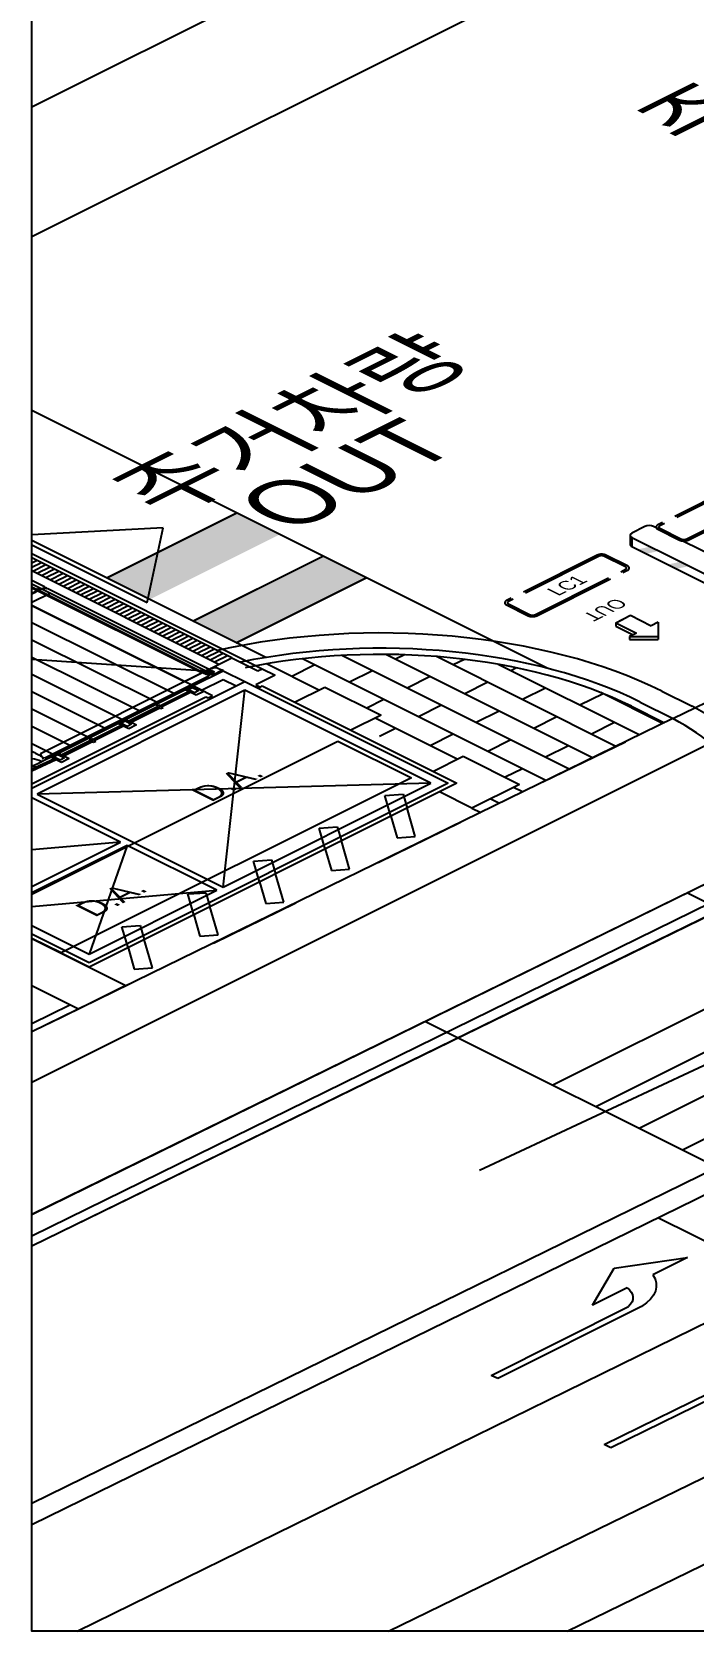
# Model space of a CAD drawing. Header units: millimetres. Extents: x 29838256 to 30236675, y -914750 to -833241.
# Drawn here: x 29951323 to 29962135, y -875275 to -849121 of the extents above; entities that cross this region are included whole.
import ezdxf
from ezdxf.enums import TextEntityAlignment as Align

# ---------------------------------------------------------------- set-up
doc = ezdxf.new("R2010")
doc.units = ezdxf.units.MM
doc.header["$LTSCALE"] = 600
doc.header["$MEASUREMENT"] = 0
for name, pattern in [('CENTER', [2, 1.25, -0.25, 0.25, -0.25]), ('CENTER2', [1.125, 0.75, -0.125, 0.125, -0.125]), ('HIDDEN', [2, 1, -1]), ('HIDDEN2', [4.7625, 3.175, -1.5875])]:
    doc.linetypes.add(name, pattern=pattern)
for name, color, linetype in [('e-plan', 9, 'CONTINUOUS'), ('e-text-box', 7, 'CONTINUOUS'), ('Parking-E', 7, 'CONTINUOUS'), ('Parking-S', 3, 'CONTINUOUS')]:
    doc.layers.add(name, color=color, linetype=linetype)
doc.styles.add('돋움', font='Dotum.TTF')

msp = doc.modelspace()

# ---------------------------------------------------------------- hatches: boundary and pattern name
at = {"layer": 'e-plan', "extrusion": (0, -0.866025, 0.5)}
msp.add_hatch(color=253, dxfattribs=at).paths.add_polyline_path([(29957497.1, -428322.1), (29955762.1, -430057, -0.0647681), (29957305, -429928.6), (29958204.3, -429029.3)])
at = {"layer": 'Parking-E', "ltscale": 2}
for points in [[(29961439.3, -857539), (29961228.9, -857583.9), (29961370.4, -857654.6), (29961580.8, -857609.8)], [(29961933.1, -857786), (29961722.7, -857830.8), (29961864.2, -857901.5), (29962074.6, -857856.7)]]:
    msp.add_hatch(color=3, dxfattribs=at).paths.add_polyline_path(points)

# ---------------------------------------------------------------- linework, layer by layer
at = {"layer": 'e-plan', "extrusion": (0, -0.866025, 0.5)}
for p, q in [((29959187.8, -846417, 21771.4), (29951323.3, -850349.2, 14960.6)), ((29961547.5, -847358.8, 20140.2), (29951323.3, -852470.9, 11285.7)), ((29951323.3, -866297.1, -12662), (29979851.8, -852032.8, 12044.4)), ((29951323.3, -868973.1, -17296.9), (29979851.8, -855034.3, 6845.7)), ((29959750.9, -859528, -937.5), (29951323.3, -855314.2, 6361)), ((29952542.2, -858049.6, 1623.1), (29954663.9, -856988.8, 3460.5)), ((29952546.5, -858047.5, 1626.8), (29954668.2, -856986.6, 3464.2)), ((29953470.9, -857231.7, 3039.8), (29951323.3, -857348.4, 2837.7)), ((29953205.6, -858452.1, 926), (29953470.9, -857231.7, 3039.8)), ((29955147.2, -859352.2, -633), (29951323.3, -857440.2, 2678.7)), ((29951323.3, -857510.9, 2556.2), (29953205.6, -858452.1, 926)), ((29951323.3, -857652.3, 2311.2), (29955088.2, -859534.8, -949.3)), ((29954593.2, -859358, -643.1), (29951323.3, -857723.1, 2188.7)), ((29951339.9, -857731.4, 2174.3), (29951323.3, -857739.7, 2159.8)), ((29951410.7, -857766.8, 2113), (29951323.3, -857810.5, 2037.3)), ((29951481.4, -857802.1, 2051.8), (29951323.3, -857881.2, 1914.8)), ((29951552.1, -857837.5, 1990.5), (29951339.9, -857943.6, 1806.8)), ((29953956.6, -858756.9, 398.1), (29956078.3, -857696, 2235.5)), ((29953961, -858754.7, 401.8), (29956082.6, -857693.9, 2239.3)), ((29954381, -859464.1, -826.9), (29951323.3, -857935.2, 1821.2)), ((29951529.8, -858196.9, 1368), (29951323.3, -858093.6, 1546.8)), ((29951622.8, -857872.8, 1929.3), (29951410.7, -857978.9, 1745.5)), ((29951693.6, -857908.2, 1868), (29951481.4, -858014.3, 1684.3)), ((29951764.3, -857943.6, 1806.8), (29951552.1, -858049.6, 1623)), ((29951835, -857978.9, 1745.5), (29951622.8, -858085, 1561.8)), ((29951905.7, -858014.3, 1684.3), (29951693.6, -858120.4, 1500.5)), ((29951976.4, -858049.6, 1623), (29951764.3, -858155.7, 1439.3)), ((29952047.2, -858085, 1561.8), (29951835, -858191.1, 1378)), ((29954663.9, -859110.5, -214.4), (29956785.5, -858049.6, 1623.1)), ((29954668.2, -859108.3, -210.6), (29956789.9, -858047.5, 1626.8)), ((29951323.3, -858147.4, 1453.7), (29954168.8, -859570.2, -1010.6)), ((29951323.3, -858164, 1424.9), (29951339.9, -858155.7, 1439.3)), ((29951323.3, -858196.9, 1368), (29951394.7, -858232.6, 1306.1)), ((29954098.1, -859605.5, -1071.8), (29951323.3, -858218.1, 1331.2)), ((29951323.3, -858446.9, 934.9), (29951622.8, -858297.2, 1194.3)), ((29951394.7, -858232.6, 1306.1), (29951408.9, -858225.5, 1318.4)), ((29951407.2, -858232.6, 1306.1), (29951411.6, -858230.4, 1309.9)), ((29951443.4, -858250.7, 1274.7), (29951407.2, -858232.6, 1306.1)), ((29951408.9, -858225.5, 1318.4), (29951430.1, -858236.2, 1300)), ((29951411.6, -858230.4, 1309.9), (29951433.6, -858241.5, 1290.8)), ((29951430.1, -858236.2, 1300), (29951525.6, -858213.2, 1339.8)), ((29951433.6, -858241.5, 1290.8), (29951437.2, -858239.7, 1293.9)), ((29951437.2, -858239.7, 1293.9), (29951532.6, -858216.7, 1333.7)), ((29951437.2, -858253.8, 1269.4), (29951443.4, -858250.7, 1274.7)), ((29954119.3, -859594.9, -1053.5), (29951437.2, -858253.8, 1269.4)), ((29951523.6, -858200, 1362.6), (29951529.8, -858196.9, 1368)), ((29951559.9, -858218.1, 1331.2), (29951523.6, -858200, 1362.6)), ((29951525.6, -858213.2, 1339.8), (29951533.3, -858209.3, 1346.5)), ((29951532.6, -858216.7, 1333.7), (29951536.9, -858214.6, 1337.3)), ((29951533.3, -858209.3, 1346.5), (29951555.4, -858220.3, 1327.4)), ((29951536.9, -858214.6, 1337.3), (29951558.1, -858225.2, 1319)), ((29951555.4, -858220.3, 1327.4), (29951559.9, -858218.1, 1331.2)), ((29951558.1, -858225.2, 1319), (29951572.2, -858218.1, 1331.2)), ((29951572.2, -858218.1, 1331.2), (29954212, -859538, -954.8)), ((29952117.9, -858120.4, 1500.5), (29951905.7, -858226.5, 1316.8)), ((29952188.6, -858155.7, 1439.3), (29951976.4, -858261.8, 1255.5)), ((29952259.3, -858191.1, 1378), (29952047.2, -858297.2, 1194.3)), ((29952330.1, -858226.5, 1316.8), (29952117.9, -858332.5, 1133.1)), ((29952400.8, -858261.8, 1255.5), (29952188.6, -858367.9, 1071.8)), ((29952471.5, -858297.2, 1194.3), (29952259.3, -858403.3, 1010.6)), ((29952542.2, -858332.5, 1133.1), (29952330.1, -858438.6, 949.3)), ((29952612.9, -858367.9, 1071.8), (29952400.8, -858474, 888.1)), ((29951323.3, -858501, 841.3), (29953815.2, -859747, -1316.8)), ((29953815.2, -859747, -1316.8), (29951323.3, -858501, 841.3)), ((29952683.7, -858403.3, 1010.6), (29952471.5, -858509.3, 826.8)), ((29952754.4, -858438.6, 949.3), (29952542.2, -858544.7, 765.6)), ((29952825.1, -858474, 888.1), (29952612.9, -858580.1, 704.3)), ((29952895.8, -858509.3, 826.8), (29952683.7, -858615.4, 643.1)), ((29952966.6, -858544.7, 765.6), (29952754.4, -858650.8, 581.8)), ((29953037.3, -858580.1, 704.3), (29952825.1, -858686.1, 520.6)), ((29953108, -858615.4, 643.1), (29952895.8, -858721.5, 459.3)), ((29953673.8, -859959.1, -1684.3), (29951323.3, -858783.9, 351.3)), ((29953178.7, -858650.8, 581.8), (29952966.6, -858756.9, 398.1)), ((29953249.4, -858686.1, 520.6), (29953037.3, -858792.2, 336.8)), ((29953320.2, -858721.5, 459.3), (29953108, -858827.6, 275.6)), ((29953390.9, -858756.9, 398.1), (29953178.7, -858863, 214.3)), ((29953461.6, -858792.2, 336.8), (29953249.4, -858898.3, 153.1)), ((29953532.3, -858827.6, 275.6), (29953320.2, -858933.7, 91.8)), ((29953603.1, -858863, 214.3), (29953390.9, -858969, 30.6)), ((29953673.8, -858898.3, 153.1), (29953461.6, -859004.4, -30.6)), ((29953390.9, -860100.6, -1929.3), (29951323.3, -859066.8, -138.7)), ((29953744.5, -858933.7, 91.8), (29953532.3, -859039.8, -91.9)), ((29953815.2, -858969, 30.6), (29953603.1, -859075.1, -153.1)), ((29953886, -859004.4, -30.6), (29953673.8, -859110.5, -214.4)), ((29953956.7, -859039.8, -91.9), (29953744.5, -859145.8, -275.6)), ((29954027.4, -859075.1, -153.1), (29953815.2, -859181.2, -336.9)), ((29954098.1, -859110.5, -214.4), (29953886, -859216.6, -398.1)), ((29954168.8, -859145.8, -275.6), (29953956.7, -859251.9, -459.4)), ((29953108, -860242, -2174.3), (29951323.3, -859349.7, -628.7)), ((29951323.3, -859379, -679.6), (29954168.8, -859570.2, -1010.6)), ((29953815.2, -859747, -1316.8), (29954593.1, -859358, -643.1)), ((29954239.6, -859181.2, -336.9), (29954027.4, -859287.3, -520.6)), ((29954310.3, -859216.6, -398.1), (29954098.1, -859322.6, -581.9)), ((29954381, -859251.9, -459.4), (29954168.8, -859358, -643.1)), ((29954451.7, -859287.3, -520.6), (29954239.6, -859393.4, -704.4)), ((29954522.5, -859322.6, -581.9), (29954310.3, -859428.7, -765.6)), ((29954593.1, -859358, -643.1), (29955017.5, -859570.2, -1010.6)), ((29959729.3, -861364.6, -4118.6), (29955745.8, -859372.8, -668.7)), ((29960110.8, -861178.1, -3795.6), (29956391.8, -859318.6, -574.8)), ((29960492.3, -860991.6, -3472.6), (29957112, -859301.5, -545.2)), ((29957414.1, -859307.6, -555.8), (29957269.2, -859380.1, -681.3)), ((29960873.8, -860805.1, -3149.6), (29957937.8, -859337.1, -606.9)), ((29958395, -859382.9, -686.3), (29958212.2, -859474.3, -844.6)), ((29952825.1, -860383.5, -2419.3), (29951323.3, -859632.6, -1118.7)), ((29954104.5, -859605.2, -1071.2), (29951464.7, -860925, -3357.3)), ((29951536.2, -860992.6, -3474.3), (29954218.3, -859651.5, -1151.4)), ((29953956.6, -859817.7, -1439.3), (29954451.7, -859570.2, -1010.6)), ((29954118.6, -859612.2, -1083.5), (29954104.5, -859605.2, -1071.2)), ((29954129.2, -859606.9, -1074.3), (29954118.6, -859612.2, -1083.5)), ((29954208.4, -859550.4, -976.3), (29954119.3, -859594.9, -1053.5)), ((29954183, -859633.8, -1120.8), (29954129.2, -859606.9, -1074.3)), ((29954214.8, -859628.5, -1111.6), (29954133.5, -859587.8, -1041.2)), ((29954214.1, -859557.4, -988.5), (29954143.4, -859592.8, -1049.8)), ((29954143.4, -859592.8, -1049.8), (29954204.2, -859623.2, -1102.5)), ((29954175.9, -859587.8, -1041.2), (29954154.7, -859577.2, -1022.8)), ((29954190, -859580.8, -1029), (29954175.9, -859587.8, -1041.2)), ((29954204.2, -859623.2, -1102.5), (29954183, -859633.8, -1120.8)), ((29954190, -859580.8, -1029), (29954236.7, -859557.4, -988.5)), ((29954212, -859538, -954.8), (29954197.8, -859545.1, -967.1)), ((29954197.8, -859545.1, -967.1), (29954208.4, -859550.4, -976.3)), ((29954204.2, -859644.4, -1139.2), (29954285.5, -859603.8, -1068.8)), ((29954218.3, -859651.5, -1151.4), (29954204.2, -859644.4, -1139.2)), ((29954285.5, -859593.1, -1050.4), (29954214.1, -859557.4, -988.5)), ((29954236, -859628.5, -1111.6), (29954214.8, -859628.5, -1111.6)), ((29954250.9, -859529.1, -939.5), (29954215.5, -859546.8, -970.2)), ((29954215.5, -859546.8, -970.2), (29954215.5, -859546.8, -970.2)), ((29954215.5, -859546.8, -970.2), (29954250.9, -859564.5, -1000.8)), ((29954250.9, -859564.5, -1000.8), (29954215.5, -859582.2, -1031.4)), ((29954215.5, -859582.2, -1031.4), (29954215.5, -859603.4, -1068.2)), ((29954215.5, -859603.4, -1068.2), (29954286.2, -859638.8, -1129.4)), ((29954267.8, -859612.6, -1084.1), (29954236, -859628.5, -1111.6)), ((29954307.4, -859592.8, -1049.8), (29954236.7, -859557.4, -988.5)), ((29954265, -859536.2, -951.8), (29954250.9, -859529.1, -939.5)), ((29954260.8, -859616.1, -1090.2), (29954307.4, -859592.8, -1049.8)), ((29954300.4, -859518.5, -921.2), (29954265, -859536.2, -951.8)), ((29954441.8, -859561, -994.7), (29954279.1, -859642.3, -1135.5)), ((29954279.1, -859642.3, -1135.5), (29954289.7, -859647.6, -1144.7)), ((29954285.5, -859603.8, -1068.8), (29954285.5, -859593.1, -1050.4)), ((29954289.7, -859647.6, -1144.7), (29954452.4, -859566.3, -1003.8)), ((29954342.8, -859518.5, -921.2), (29954300.4, -859518.5, -921.2)), ((29954434.7, -859564.5, -1000.8), (29954342.8, -859518.5, -921.2)), ((29954452.4, -859566.3, -1003.8), (29954441.8, -859561, -994.7)), ((29954451.7, -859570.2, -1010.6), (29954805.3, -859747, -1316.8)), ((29955300.4, -859640.9, -1133.1), (29954982.1, -859800, -1408.7)), ((29955017.5, -859570.2, -1010.6), (29955088.2, -859534.8, -949.3)), ((29955088.2, -859534.8, -949.3), (29955300.4, -859640.9, -1133.1)), ((29956015.1, -859884.7, -1555.3), (29955157.5, -859455.9, -812.7)), ((29955949, -859474.4, -844.7), (29955571.7, -859663, -1171.4)), ((29956892, -859568.7, -1008), (29956514.8, -859757.3, -1334.7)), ((29957835, -859662.9, -1171.3), (29957457.8, -859851.6, -1498)), ((29961255.3, -860618.6, -2826.6), (29958947.3, -859464.6, -827.8)), ((29959248.2, -859522.1, -927.4), (29959155.2, -859568.6, -1007.9)), ((29951323.3, -861488, -4332.4), (29954805.3, -859747, -1316.8)), ((29952542.2, -860524.9, -2664.3), (29951323.3, -859915.5, -1608.6)), ((29954805.3, -859888.4, -1561.8), (29951410.6, -861585.8, -4501.7)), ((29951693.5, -860949.2, -3399.2), (29953956.6, -859817.7, -1439.3)), ((29953413.8, -860142.1, -2001.3), (29953882.4, -859907.9, -1595.5)), ((29953429.8, -860150.1, -2015), (29953898.3, -859915.8, -1609.3)), ((29953901.8, -859917.6, -1612.3), (29953433.3, -860151.9, -2018.1)), ((29953917.7, -859925.5, -1626.1), (29953449.2, -860159.8, -2031.9)), ((29954274.9, -859976.8, -1714.9), (29953815.2, -859747, -1316.8)), ((29953829.3, -859881.3, -1549.6), (29953956.6, -859817.7, -1439.3)), ((29954006.1, -859969.7, -1702.7), (29953829.3, -859881.3, -1549.6)), ((29953831, -859881.3, -1549.6), (29953956.6, -859818.5, -1440.8)), ((29954006.1, -859968.9, -1701.2), (29953831, -859881.3, -1549.6)), ((29953875.3, -859876, -1540.4), (29953946, -859840.7, -1479.1)), ((29953981.4, -859929.1, -1632.2), (29953875.3, -859876, -1540.4)), ((29953882.4, -859907.9, -1595.5), (29953917.7, -859925.5, -1626.1)), ((29953898.3, -859915.8, -1609.3), (29953901.8, -859917.6, -1612.3)), ((29953946, -859840.7, -1479.1), (29954052.1, -859893.7, -1571)), ((29953956.6, -859817.7, -1439.3), (29954133.4, -859906.1, -1592.4)), ((29953956.6, -859818.5, -1440.8), (29954131.8, -859906.1, -1592.4)), ((29954052.1, -859893.7, -1571), (29953981.4, -859929.1, -1632.2)), ((29954131.8, -859906.1, -1592.4), (29954006.1, -859968.9, -1701.2)), ((29954133.4, -859906.1, -1592.4), (29954006.1, -859969.7, -1702.7)), ((29954098.1, -859888.4, -1561.8), (29954451.7, -859711.6, -1255.6)), ((29954451.7, -859711.6, -1255.6), (29954663.9, -859817.7, -1439.3)), ((29954451.7, -863106.3, -7135.3), (29954805.3, -859888.4, -1561.8)), ((29954805.3, -859747, -1316.8), (29958129.3, -861408.9, -4195.4)), ((29957846.4, -861408.9, -4195.4), (29954805.3, -859888.4, -1561.8)), ((29954982.1, -859800, -1408.7), (29955052.8, -859835.4, -1469.9)), ((29955052.8, -859835.4, -1469.9), (29955088.2, -859817.7, -1439.3)), ((29955088.2, -859817.7, -1439.3), (29958270.7, -861408.9, -4195.4)), ((29955618.6, -860082.9, -1898.7), (29956113.7, -859835.4, -1469.9)), ((29956113.7, -859835.4, -1469.9), (29957033.1, -860295.1, -2266.2)), ((29958778, -859757.2, -1334.6), (29958400.8, -859945.8, -1661.3)), ((29959721, -859851.5, -1497.9), (29959343.8, -860040.1, -1824.5)), ((29960664, -859945.8, -1661.1), (29960286.8, -860134.4, -1987.8)), ((29961636.8, -860432.1, -2503.6), (29960626.4, -859926.9, -1628.5)), ((29961624.1, -859903.1, -1587.3), (29962119.3, -860150.7, -2016.1)), ((29951323.3, -861417.3, -4209.9), (29954168.8, -859994.5, -1745.6)), ((29952259.3, -860666.4, -2909.2), (29951323.3, -860198.3, -2098.6)), ((29953378.5, -860159.8, -2031.9), (29952910, -860394.1, -2437.6)), ((29953394.4, -860167.8, -2045.7), (29952925.9, -860402, -2451.4)), ((29952929.4, -860403.8, -2454.5), (29953397.9, -860169.5, -2048.7)), ((29952945.3, -860411.8, -2468.3), (29953413.8, -860177.5, -2062.5)), ((29953396.2, -860133.3, -1985.9), (29953360.8, -860151, -2016.6)), ((29953360.8, -860151, -2016.6), (29953431.5, -860186.3, -2077.8)), ((29953413.8, -860177.5, -2062.5), (29953378.5, -860159.8, -2031.9)), ((29953397.9, -860169.5, -2048.7), (29953394.4, -860167.8, -2045.7)), ((29953466.9, -860168.6, -2047.2), (29953396.2, -860133.3, -1985.9)), ((29953449.2, -860159.8, -2031.9), (29953413.8, -860142.1, -2001.3)), ((29953433.3, -860151.9, -2018.1), (29953429.8, -860150.1, -2015)), ((29953431.5, -860186.3, -2077.8), (29953466.9, -860168.6, -2047.2)), ((29954168.8, -859994.5, -1745.6), (29954204.2, -860012.2, -1776.2)), ((29954204.2, -860012.2, -1776.2), (29954274.9, -859976.8, -1714.9)), ((29957080.5, -860040.2, -1824.7), (29956801.9, -860179.5, -2066)), ((29958023.5, -860134.4, -1988), (29957646.3, -860323.1, -2314.7)), ((29961129.1, -860150.7, -2016.1), (29961668.6, -860420.5, -2483.3)), ((29961270.5, -860079.9, -1893.6), (29961810.1, -860349.7, -2360.8)), ((29952314.1, -860692, -2953.7), (29952782.7, -860457.7, -2547.9)), ((29952330, -860700, -2967.4), (29952798.6, -860465.7, -2561.7)), ((29952802.1, -860467.5, -2564.7), (29952333.6, -860701.7, -2970.5)), ((29952729.6, -860431.2, -2502), (29952856.9, -860367.6, -2391.7)), ((29952906.4, -860519.6, -2655.1), (29952729.6, -860431.2, -2502)), ((29952731.3, -860431.2, -2502), (29952856.9, -860368.4, -2393.2)), ((29952906.4, -860518.8, -2653.6), (29952731.3, -860431.2, -2502)), ((29952775.6, -860425.9, -2492.8), (29952846.3, -860390.5, -2431.5)), ((29952881.7, -860478.9, -2584.6), (29952775.6, -860425.9, -2492.8)), ((29952782.7, -860457.7, -2547.9), (29952818, -860475.4, -2578.5)), ((29952798.6, -860465.7, -2561.7), (29952802.1, -860467.5, -2564.7)), ((29952846.3, -860390.5, -2431.5), (29952952.4, -860443.6, -2523.4)), ((29952856.9, -860367.6, -2391.7), (29953033.7, -860456, -2544.8)), ((29952856.9, -860368.4, -2393.2), (29953032, -860456, -2544.8)), ((29952952.4, -860443.6, -2523.4), (29952881.7, -860478.9, -2584.6)), ((29953032, -860456, -2544.8), (29952906.4, -860518.8, -2653.6)), ((29953033.7, -860456, -2544.8), (29952906.4, -860519.6, -2655.1)), ((29952910, -860394.1, -2437.6), (29952945.3, -860411.8, -2468.3)), ((29952925.9, -860402, -2451.4), (29952929.4, -860403.8, -2454.5)), ((29957033.1, -860295.1, -2266.2), (29956538, -860542.6, -2694.9)), ((29958278.2, -861016.2, -3515.3), (29956934.5, -860344.4, -2351.6)), ((29958966.6, -860228.7, -2151.2), (29958589.3, -860417.3, -2477.9)), ((29959909.6, -860323, -2314.5), (29959532.3, -860511.6, -2641.2)), ((29960852.6, -860417.3, -2477.8), (29960475.4, -860605.9, -2804.5)), ((29961257.4, -860214.8, -2127.2), (29961229.8, -860228.7, -2151.1)), ((29951976.4, -860807.8, -3154.2), (29951323.3, -860481.2, -2588.6)), ((29951323.3, -863220.7, -7333.5), (29956325.8, -860719.4, -3001.1)), ((29952278.8, -860709.7, -2984.3), (29951810.2, -860943.9, -3390)), ((29952294.7, -860717.6, -2998.1), (29951826.1, -860951.9, -3403.8)), ((29951829.7, -860953.7, -3406.9), (29952298.2, -860719.4, -3001.1)), ((29951845.6, -860961.6, -3420.7), (29952314.1, -860727.4, -3014.9)), ((29952296.4, -860683.2, -2938.3), (29952261.1, -860700.8, -2969)), ((29952261.1, -860700.8, -2969), (29952331.8, -860736.2, -3030.2)), ((29952314.1, -860727.4, -3014.9), (29952278.8, -860709.7, -2984.3)), ((29952298.2, -860719.4, -3001.1), (29952294.7, -860717.6, -2998.1)), ((29952367.2, -860718.5, -2999.6), (29952296.4, -860683.2, -2938.3)), ((29952349.5, -860709.7, -2984.3), (29952314.1, -860692, -2953.7)), ((29952333.6, -860701.7, -2970.5), (29952330, -860700, -2967.4)), ((29952331.8, -860736.2, -3030.2), (29952367.2, -860718.5, -2999.6)), ((29952818, -860475.4, -2578.5), (29952349.5, -860709.7, -2984.3)), ((29956325.8, -860719.4, -3001.1), (29957528.1, -861320.5, -4042.3)), ((29957269.1, -860511.7, -2641.3), (29957004.7, -860643.9, -2870.3)), ((29958212.1, -860606, -2804.6), (29957834.9, -860794.6, -3131.3)), ((29959155.1, -860700.2, -2967.9), (29958777.9, -860888.8, -3294.6)), ((29951693.5, -860949.2, -3399.2), (29951323.3, -860764.1, -3078.6)), ((29951478.9, -860932.1, -3369.5), (29951457.7, -860942.7, -3387.9)), ((29951457.7, -860942.7, -3387.9), (29951461.9, -860944.8, -3391.6)), ((29951461.9, -860944.8, -3391.6), (29951507.9, -860992.6, -3474.3)), ((29951464.7, -860925, -3357.3), (29951478.9, -860932.1, -3369.5)), ((29951511.4, -860994.3, -3477.3), (29951489.4, -861005.4, -3496.4)), ((29951493.7, -861007.6, -3500.2), (29951529.9, -860989.5, -3468.9)), ((29951507.9, -860992.6, -3474.3), (29951511.4, -860994.3, -3477.3)), ((29951529.9, -860989.5, -3468.9), (29951536.2, -860992.6, -3474.3)), ((29951629.9, -860981.1, -3454.4), (29951757.2, -860917.4, -3344.1)), ((29951806.7, -861069.5, -3607.5), (29951629.9, -860981.1, -3454.4)), ((29951631.6, -860981.1, -3454.4), (29951757.2, -860918.3, -3345.6)), ((29951806.7, -861068.6, -3606), (29951631.6, -860981.1, -3454.4)), ((29951675.8, -860975.8, -3445.2), (29951746.6, -860940.4, -3383.9)), ((29951781.9, -861028.8, -3537), (29951675.8, -860975.8, -3445.2)), ((29951746.6, -860940.4, -3383.9), (29951852.7, -860993.4, -3475.8)), ((29951757.2, -860917.4, -3344.1), (29951934, -861005.8, -3497.2)), ((29951757.2, -860918.3, -3345.6), (29951932.3, -861005.8, -3497.2)), ((29951852.7, -860993.4, -3475.8), (29951781.9, -861028.8, -3537)), ((29951810.2, -860943.9, -3390), (29951845.6, -860961.6, -3420.7)), ((29951826.1, -860951.9, -3403.8), (29951829.7, -860953.7, -3406.9)), ((29957881.7, -861214.5, -3858.6), (29958376.8, -860966.9, -3429.9)), ((29958376.8, -860966.9, -3429.9), (29959296.2, -861426.6, -4226.1)), ((29960098.1, -860794.5, -3131.2), (29959720.9, -860983.1, -3457.9)), ((29951323.3, -861175.1, -3790.4), (29951682.7, -861007.5, -3500.1)), ((29951323.3, -861190.5, -3817), (29951698.7, -861015.5, -3513.9)), ((29951702.2, -861017.2, -3517), (29951323.3, -861193.9, -3822.9)), ((29951718.1, -861025.2, -3530.8), (29951323.3, -861209.3, -3849.6)), ((29951410.6, -861161.4, -3766.7), (29951333.6, -861122.9, -3700)), ((29951489.4, -861005.4, -3496.4), (29951493.7, -861007.6, -3500.2)), ((29951682.7, -861007.5, -3500.1), (29951718.1, -861025.2, -3530.8)), ((29951698.7, -861015.5, -3513.9), (29951702.2, -861017.2, -3517)), ((29951932.3, -861005.8, -3497.2), (29951806.7, -861068.6, -3606)), ((29951934, -861005.8, -3497.2), (29951806.7, -861069.5, -3607.5)), ((29959343.7, -861171.7, -3784.6), (29959065, -861311, -4025.9)), ((29957846.4, -861408.9, -4195.4), (29951410.6, -861585.8, -4501.7)), ((29957528.1, -861320.5, -4042.3), (29951799.6, -864184.8, -9003.4)), ((29958270.7, -861408.9, -4195.4), (29952259.3, -864414.6, -9401.5)), ((29958129.3, -861408.9, -4195.4), (29952259.3, -864343.9, -9279)), ((29954451.7, -863106.3, -7135.3), (29957846.4, -861408.9, -4195.4)), ((29959296.2, -861426.6, -4226.1), (29958518.2, -861815.6, -4899.8)), ((29959347.9, -861551.1, -4441.6), (29959197.6, -861475.9, -4311.5)), ((29952772, -862372.5, -5864.4), (29951323.3, -861648.2, -4609.8)), ((29951410.6, -861585.8, -4501.7), (29954451.7, -863106.3, -7135.3)), ((29957095.6, -861607.5, -4539.4), (29957392.5, -861586.1, -4502.2)), ((29957193.9, -861947.3, -5128), (29957095.6, -861607.5, -4539.4)), ((29957392.5, -861586.1, -4502.2), (29957458.8, -861814.9, -4898.6)), ((29958518.2, -861815.6, -4899.8), (29957987.8, -861550.4, -4440.4)), ((29958968.7, -861738.7, -4766.7), (29958818.5, -861663.6, -4636.5)), ((29957193.9, -861947.3, -5128), (29957296, -862299.7, -5738.4)), ((29957592.9, -862278.3, -5701.1), (29957458.8, -861814.9, -4898.6)), ((29958518.2, -861815.6, -4899.8), (29958663.2, -861888.1, -5025.4)), ((29956020.6, -862145, -5470.4), (29956317.5, -862123.5, -5433.2)), ((29956119, -862484.8, -6058.9), (29956020.6, -862145, -5470.4)), ((29956317.5, -862123.5, -5433.2), (29956383.8, -862352.4, -5829.6)), ((29957296, -862299.7, -5738.4), (29957592.9, -862278.3, -5701.1)), ((29952772, -862372.5, -5864.4), (29951323.3, -862498.7, -6082.9)), ((29951323.3, -863096.9, -7119.1), (29952772, -862372.5, -5864.4)), ((29952878.1, -862425.6, -5956.3), (29951323.3, -863203, -7302.9)), ((29952878.1, -862425.6, -5956.3), (29952259.3, -864202.5, -9034)), ((29954345.6, -863159.3, -7227.2), (29952878.1, -862425.6, -5956.3)), ((29956119, -862484.8, -6058.9), (29956221, -862837.2, -6669.3)), ((29956517.9, -862815.7, -6632.1), (29956383.8, -862352.4, -5829.6)), ((29951323.3, -868813, -17019.6), (29963823.1, -862674.5, -6387.5)), ((29954945.6, -862682.5, -6401.4), (29955242.6, -862661, -6364.1)), ((29955044, -863022.3, -6989.9), (29954945.6, -862682.5, -6401.4)), ((29955242.6, -862661, -6364.1), (29955308.8, -862889.9, -6760.5)), ((29956221, -862837.2, -6669.3), (29956517.9, -862815.7, -6632.1)), ((29955044, -863022.3, -6989.9), (29955146, -863374.7, -7600.3)), ((29955443, -863353.2, -7563.1), (29955308.8, -862889.9, -6760.5)), ((29951323.3, -863422.5, -7683), (29954345.6, -863159.3, -7227.2)), ((29952259.3, -864202.5, -9034), (29954345.6, -863159.3, -7227.2)), ((29953870.6, -863220, -7332.3), (29954167.6, -863198.5, -7295.1)), ((29953969, -863559.8, -7920.8), (29953870.6, -863220, -7332.3)), ((29954167.6, -863198.5, -7295.1), (29954233.8, -863427.4, -7691.5)), ((29953969, -863559.8, -7920.8), (29954071, -863912.2, -8531.2)), ((29954368, -863890.7, -8494), (29954233.8, -863427.4, -7691.5)), ((29955146, -863374.7, -7600.3), (29955443, -863353.2, -7563.1)), ((29951323.3, -863734.5, -8223.4), (29952259.3, -864202.5, -9034)), ((29952795.6, -863757.5, -8263.3), (29953092.6, -863736, -8226)), ((29952894, -864097.3, -8851.8), (29952795.6, -863757.5, -8263.3)), ((29953092.6, -863736, -8226), (29953158.9, -863964.9, -8622.4)), ((29952259.3, -864343.9, -9279), (29951323.3, -863875.9, -8468.4)), ((29952259.3, -864414.6, -9401.5), (29951323.3, -863946.6, -8590.8)), ((29951323.3, -863946.6, -8590.8), (29952860.4, -864715.2, -9922.1)), ((29951799.6, -864184.8, -9003.4), (29951323.3, -863946.6, -8590.8)), ((29952894, -864097.3, -8851.8), (29952996, -864449.7, -9462.2)), ((29953293, -864428.2, -9425), (29953158.9, -863964.9, -8622.4)), ((29954071, -863912.2, -8531.2), (29954368, -863890.7, -8494)), ((29952996, -864449.7, -9462.2), (29953293, -864428.2, -9425)), ((29952082.5, -865104.2, -10595.8), (29951323.3, -864724.6, -9938.3)), ((29952860.4, -864715.2, -9922.1), (29952082.5, -865104.2, -10595.8)), ((29951323.3, -865337.2, -10999.4), (29951943, -865034.4, -10475))]:
    msp.add_line(p, q, dxfattribs=at)
at = {"layer": 'e-plan', "color": 9, "ltscale": 0.5, "extrusion": (0, -0.866025, 0.5)}
for p, q in [((29961807.8, -860350.9, -2362.8), (29973277.4, -854750.1, 7337.9)), ((29961807.8, -860350.9, -2362.8), (29951323.3, -865476.2, -11240.2)), ((29951323.3, -868462.5, -16412.6), (29963340.2, -862561.2, -6191.2))]:
    msp.add_line(p, q, dxfattribs=at)
at = {"layer": 'e-plan', "linetype": 'HIDDEN', "ltscale": 2.5, "extrusion": (0, -0.866025, 0.5)}
msp.add_line((29966420, -858101, 1534.2), (29951323.3, -865477.1, -11241.6), dxfattribs=at)
msp.add_line((29966420, -858101, 1534.2), (29951323.3, -865477.1, -11241.6), dxfattribs=at)
at = {"layer": 'e-plan', "linetype": 'CENTER', "ltscale": 10, "extrusion": (0, -0.866025, 0.5)}
for p, q in [((29954270.4, -859575.9, -1020.6), (29954180.4, -859621, -1098.6)), ((29954270.4, -859621, -1098.6), (29954180.4, -859575.9, -1020.6))]:
    msp.add_line(p, q, dxfattribs=at)
at = {"layer": 'e-plan', "color": 9, "linetype": 'HIDDEN2', "ltscale": 30, "extrusion": (0, -0.866025, 0.5)}
for p, q in [((29951323.3, -868456, -16401.3), (29963340.2, -862561.2, -6191.2)), ((29964204.5, -865142.3, -10661.8), (29958643.5, -867742.4, -15165.3)), ((29952060.7, -875275.1, -28212.3), (29963679.8, -869575.4, -18340.2))]:
    msp.add_line(p, q, dxfattribs=at)
at = {"layer": 'e-plan', "color": 9, "extrusion": (0, -0.866025, 0.5)}
for p, q in [((29951323.3, -868972.2, -17295.4), (29963181.4, -863186.8, -7274.8)), ((29971906.5, -868137.1, -15848.9), (29962033.9, -863202, -7301.1)), ((29957152.3, -875275.1, -28212.3), (29979851.8, -864230.5, -9082.5)), ((29964083.3, -864226.5, -9075.5), (29959840.5, -866348.4, -12750.8)), ((29964083.3, -864226.5, -9075.5), (29959840.5, -866348.4, -12750.8)), ((29964790.6, -864580, -9687.9), (29960547.8, -866702, -13363.2)), ((29965497.9, -864933.6, -10300.3), (29961255.1, -867055.5, -13975.6)), ((29967622.6, -870238.5, -19488.7), (29957750, -865303.4, -10940.9)), ((29966205.2, -865287.2, -10912.7), (29961962.4, -867409.1, -14588)), ((29960076.6, -875275.1, -28212.3), (29979851.8, -865636.9, -11518.5)), ((29960492.1, -869943.3, -18977.5), (29960843.5, -869341.9, -17935.7)), ((29960843.5, -869341.9, -17935.7), (29962045.2, -869164, -17627.5)), ((29962045.2, -869164, -17627.5), (29961480.4, -869447.4, -18118.4)), ((29961056.9, -869659.9, -18486.6), (29960492.1, -869943.3, -18977.5)), ((29958834.4, -871094.1, -20970.7), (29961080.7, -869966.8, -19018.1)), ((29961294.3, -869965.9, -19016.5), (29958940.7, -871147.1, -21062.4)), ((29958940.7, -871147.1, -21062.4), (29958834.4, -871094.1, -20970.7)), ((29960684.8, -872223.4, -22926.6), (29962683.8, -871242.8, -21228.1)), ((29962788.9, -871296.3, -21320.9), (29960789.8, -872276.9, -23019.3)), ((29960789.8, -872276.9, -23019.3), (29960684.8, -872223.4, -22926.6))]:
    msp.add_line(p, q, dxfattribs=at)
at = {"layer": 'e-plan', "color": 9, "linetype": 'ByBlock', "ltscale": 30, "extrusion": (0, -0.866025, 0.5)}
for p, q in [((29951323.3, -873184.9, -24591.9), (29962528.1, -867688.4, -15071.8)), ((29951323.3, -873535.1, -25198.6), (29962878.3, -867866.9, -15381)), ((29966350.5, -870910.5, -20652.6), (29961562.3, -868516.9, -16506.9))]:
    msp.add_line(p, q, dxfattribs=at)
at = {"layer": 'e-plan', "linetype": 'HIDDEN', "ltscale": 20, "extrusion": (0, -0.866025, 0.5)}
for radius in [40, 25]:
    msp.add_circle((29954225.4, -430716.8, 743904.3), radius, dxfattribs=at)
at = {"layer": 'e-plan', "linetype": 'Continuous', "extrusion": (0, -0.866025, 0.5)}
for radius in [20, 18]:
    msp.add_circle((29954225.4, -430716.8, 743904.3), radius, dxfattribs=at)
at = {"layer": 'e-plan', "extrusion": (0, -0.866025, 0.5)}
for centre, radius, start, end in [((29948737.3, -425228.8, 743904.3), 3875.6, 311.85354, 315), ((29954225.4, -430716.8, 743904.3), 3875.6, 135, 138.48737), ((29957027.2, -435923.2, 743904.3), 6501.1, 45, 114.27726), ((29957027.2, -435923.2, 743904.3), 6001, 45, 112.45969), ((29957027.2, -435923.2, 743904.3), 5801, 45, 112.45969), ((29957369.3, -436236.1, 743904.3), 6484.8, 354.39942, 42.90495), ((29954225.4, -430716.8, 743904.3), 3875.6, 221.51263, 225), ((29941792.4, -423517.3, 743904.3), 14002.3, 312.8954, 315), ((29951260.1, -433833.7, 743904.3), 300, 45, 77.85116)]:
    msp.add_arc(centre, radius, start, end, dxfattribs=at)
at = {"layer": 'e-plan', "color": 9, "ltscale": 0.5, "extrusion": (0, -0.866025, 0.5)}
msp.add_arc((29957369.3, -436236.1, 743904.3), 5984.7, 356.10778, 42.128, dxfattribs=at)
at = {"layer": 'e-plan', "color": 9, "extrusion": (2.77556e-17, 0.866025, -0.5)}
msp.add_ellipse((29960436.7, -869621.3, -18419.7), major_axis=(-778.9, -388.5, -672.9), ratio=1, start_param=3.6040372, end_param=4.6027307, dxfattribs=at)
at = {"layer": 'e-plan', "color": 9, "extrusion": (-3.05311e-16, 0.866025, -0.5)}
msp.add_ellipse((29960553.6, -869823.4, -18769.7), major_axis=(386.2, 229.7, 397.8), ratio=1, start_param=0.2955585, end_param=1.3699921, dxfattribs=at)
at = {"layer": 'e-plan', "color": 253, "extrusion": (0, -0.866025, 0.5)}
for points in [[(29952542.2, -427619.2, 743904.3), (29954663.9, -425497.5, 743904.3), (29953249.4, -428326.4, 743904.3), (29955371.1, -426204.8, 743904.3)], [(29953956.6, -429033.7, 743904.3), (29956078.3, -426912, 743904.3), (29954663.9, -429740.9, 743904.3), (29956785.5, -427619.2, 743904.3)]]:
    msp.add_solid(points, dxfattribs=at)
at = {"layer": 'e-plan', "extrusion": (0, -0.866025, 0.5)}
for points in [[(29952546.5, -427614.9, 743904.3), (29954668.2, -425493.2, 743904.3), (29953253.7, -428322.1, 743904.3), (29955375.4, -426200.4, 743904.3)], [(29953961, -429029.3, 743904.3), (29956082.6, -426907.7, 743904.3), (29954668.2, -429736.6, 743904.3), (29956789.9, -427614.9, 743904.3)]]:
    msp.add_solid(points, dxfattribs=at)
at = {"layer": 'e-text-box', "elevation": 0}
msp.add_lwpolyline([(29951323.3, -836130.4), (29979851.8, -836130.4), (29979851.8, -875275.1), (29951323.3, -875275.1)], close=True, dxfattribs=at)
at = {"layer": 'Parking-E', "extrusion": (0, -0.866025, 0.5)}
for p, q in [((29961347.1, -857210.1, 2817.4), (29961135, -857316.1, 2633.6)), ((29964671.1, -858801.3, 61.2), (29961488.6, -857210.1, 2817.4)), ((29961135, -857386.9, 2511.1), (29964317.5, -858978.1, -245)), ((29961135, -857536.9, 2511.1), (29964317.5, -859128.1, -245))]:
    msp.add_line(p, q, dxfattribs=at)
at = {"layer": 'Parking-E'}
for p, q in [((29961105.7, -857351.5, 2572.4), (29961105.7, -857501.5, 2572.4)), ((29961135, -857386.9, 2511.1), (29961135, -857536.9, 2511.1))]:
    msp.add_line(p, q, dxfattribs=at)
at = {"layer": 'Parking-E', "color": 6, "extrusion": (0, -0.866025, 0.5)}
for p, q in [((29960871.6, -858782.8, 13793.3), (29961112.6, -858662.3, 14002)), ((29960871.6, -858782.8, 13793.3), (29960992.1, -858722.6, 13897.7)), ((29960871.6, -858782.8, 13793.3), (29960992.1, -858722.6, 13897.7)), ((29960871.6, -858782.8, 13793.3), (29961211.4, -858952.8, 13499)), ((29960871.6, -858782.8, 13793.3), (29961211.4, -858952.8, 13499)), ((29960871.6, -858782.8, 13793.3), (29961211.4, -858952.8, 13499)), ((29960871.6, -858782.8, 13793.3), (29961211.4, -858952.8, 13499)), ((29960871.6, -858838.7, 13773.9), (29961155.5, -858980.7, 13528)), ((29961112.6, -858662.3, 14002), (29961452.5, -858832.2, 13707.7)), ((29961112.6, -858662.3, 14002), (29961452.5, -858832.2, 13707.7)), ((29961112.6, -858662.3, 14002), (29961452.5, -858832.2, 13707.7)), ((29961112.6, -858662.3, 14002), (29961452.5, -858832.2, 13707.7)), ((29961567.1, -858774.9, 13807), (29961452.5, -858832.2, 13707.7)), ((29961096.8, -859010.1, 13399.7), (29961567.1, -859010.3, 13399.2)), ((29961096.8, -859060.1, 13399.7), (29961567.1, -859060.3, 13399.3))]:
    msp.add_line(p, q, dxfattribs=at)
at = {"layer": 'Parking-E', "color": 6}
for p, q in [((29960871.6, -858782.8, 13793.3), (29960871.6, -858838.7, 13793.3)), ((29961567.1, -858774.9, 13807), (29961567.1, -859010.3, 13807)), ((29961211.4, -858952.8, 13499), (29961096.8, -859010.1, 13399.7)), ((29961096.8, -859010.1, 13399.7), (29961096.8, -859060.1, 13399.7)), ((29961567.1, -859010.3, 13399.2), (29961567.1, -859060.3, 13399.2))]:
    msp.add_line(p, q, dxfattribs=at)
at = {"layer": 'Parking-E', "extrusion": (0, -0.866025, 0.5)}
for centre, start, end in [((29961205.7, -426448, 743774.4), 135, 225), ((29961417.9, -426235.8, 743774.4), 45, 135), ((29961205.7, -426523, 743904.3), 180, 225)]:
    msp.add_arc(centre, 100, start, end, dxfattribs=at)
at = {"layer": 'Parking-S', "color": 0, "linetype": 'CENTER2', "ltscale": 3, "extrusion": (0, -0.866025, 0.5), "elevation": 743904.3}
for points in [[(29963539.5, -424754.9), (29963185.9, -424401.3, 0.4142136), (29963044.5, -424401.3), (29961559.3, -425886.5, 0.4142136), (29961559.3, -426027.9), (29961912.9, -426381.6, 0.4142136), (29962054.4, -426381.6), (29963539.5, -424896.4, 0.4142136)], [(29963507.7, -424786.8), (29963154.1, -424433.2, 0.4142136), (29963076.3, -424433.2), (29961591.1, -425918.3, 0.4142136), (29961591.1, -425996.1), (29961944.7, -426349.7, 0.4142136), (29962022.5, -426349.7), (29963507.7, -424864.6, 0.4142136)], [(29961064.2, -427230.2), (29960710.6, -426876.6, 0.4142136), (29960569.2, -426876.6), (29959084, -428361.8, 0.4142136), (29959084, -428503.2), (29959437.6, -428856.8, 0.4142136), (29959579.1, -428856.8), (29961064.2, -427371.7, 0.4142136)], [(29961032.4, -427262.1), (29960678.8, -426908.4, 0.4142136), (29960601, -426908.4), (29959115.8, -428393.6, 0.4142136), (29959115.8, -428471.4), (29959469.5, -428825, 0.4142136), (29959547.2, -428825), (29961032.4, -427339.8, 0.4142136)]]:
    msp.add_lwpolyline(points, format="xyb", close=True, dxfattribs=at)

# ---------------------------------------------------------------- texts
at = {"layer": 'e-plan', "extrusion": (0, -0.866025, 0.5), "style": '돋움'}
for s, p in [('주거차량', (29967228.2, -408466.5, 743904.3)), ('주거차량', (29958639.6, -420528.5, 743904.3)), ('OUT', (29958385.8, -423344.4, 743904.3))]:
    msp.add_text(s, height=1440.24, rotation=45, dxfattribs=at).set_placement(p, align=Align.RIGHT)
at = {"layer": 'e-plan', "lineweight": 0, "extrusion": (0, -0.866025, 0.5), "style": '돋움'}
for p in [(29954522.4, -434337.8, 743904.3), (29952618.9, -438105.8, 743904.3)]:
    msp.add_text('D.A.', height=500.08, rotation=45, dxfattribs=at).set_placement(p, align=Align.MIDDLE_CENTER)
at = {"layer": 'Parking-E', "extrusion": (0, -0.866025, 0.5), "style": '돋움'}
for p in [(29960697, -417023.6, 750624.4), (29960697, -417023.6, 750624.4), (29960697, -417023.6, 750624.4), (29960696.9, -417023.6, 750624.4)]:
    msp.add_text('OUT', height=292.77, rotation=225, dxfattribs=at).set_placement(p, align=Align.MIDDLE_CENTER)
at = {"layer": 'Parking-S', "color": 7, "extrusion": (0, -0.866025, 0.5), "style": '돋움'}
msp.add_text('LC1', height=292.77, rotation=45, dxfattribs=at).set_placement((29960074.1, -427866.7, 743904.3), align=Align.MIDDLE)

doc.saveas('drawing.dxf')
